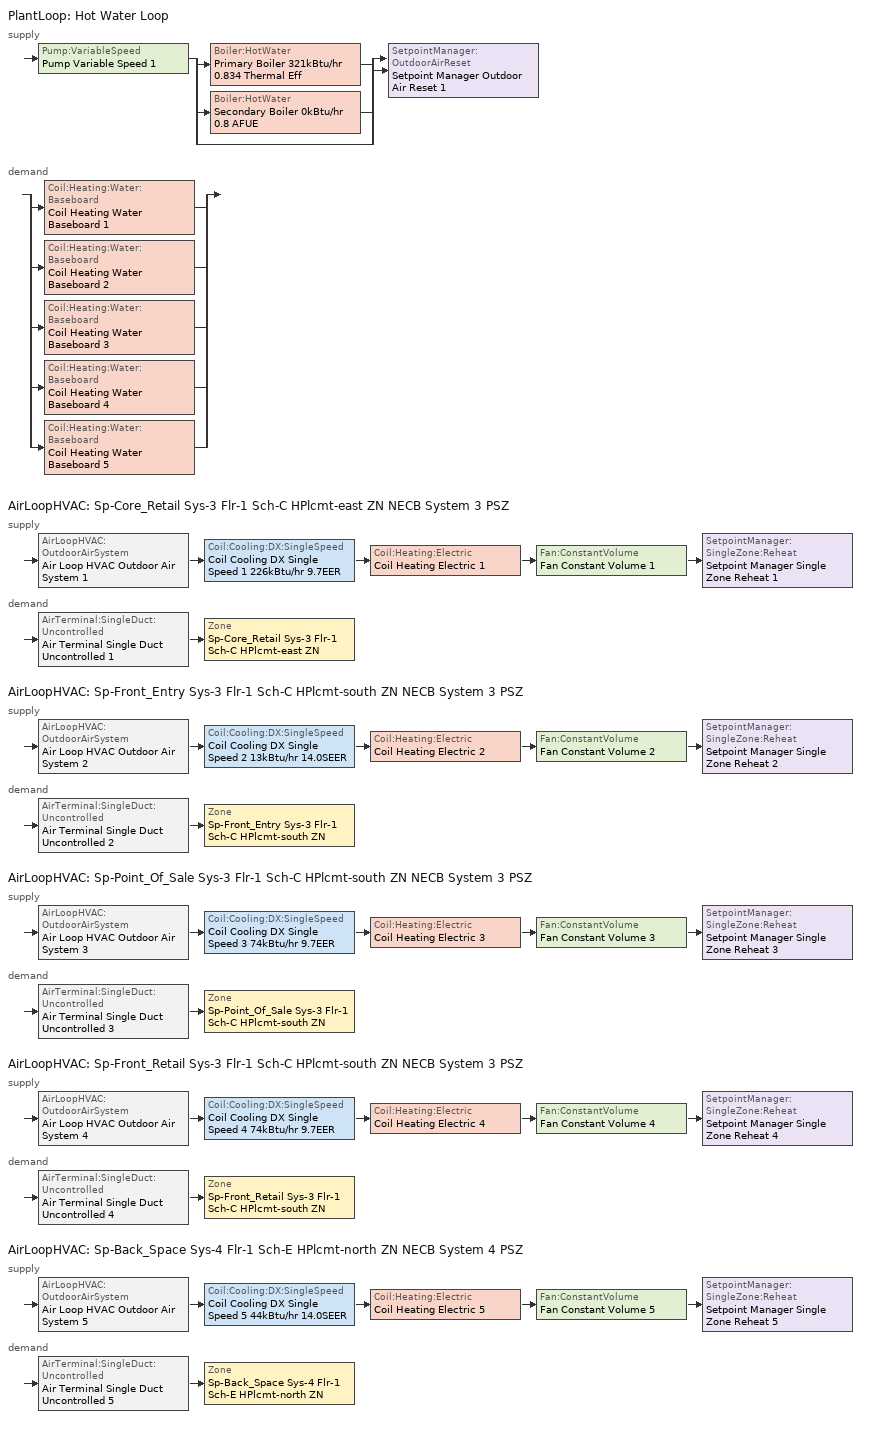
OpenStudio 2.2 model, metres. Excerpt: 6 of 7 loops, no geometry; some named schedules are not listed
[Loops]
PlantLoop 'Hot Water Loop'
 supply: Pump:VariableSpeed 'Pump Variable Speed 1' > split
  | Boiler:HotWater 'Primary Boiler 321kBtu/hr 0.834 Thermal Eff'
  | Boiler:HotWater 'Secondary Boiler 0kBtu/hr 0.8 AFUE'
  | bypass
  join > SetpointManager:OutdoorAirReset 'Setpoint Manager Outdoor Air Reset 1'
 demand: split
  | Coil:Heating:Water:Baseboard 'Coil Heating Water Baseboard 1'
  | Coil:Heating:Water:Baseboard 'Coil Heating Water Baseboard 2'
  | Coil:Heating:Water:Baseboard 'Coil Heating Water Baseboard 3'
  | Coil:Heating:Water:Baseboard 'Coil Heating Water Baseboard 4'
  | Coil:Heating:Water:Baseboard 'Coil Heating Water Baseboard 5'
AirLoopHVAC 'Sp-Core_Retail Sys-3 Flr-1 Sch-C HPlcmt-east ZN NECB System 3 PSZ'
 supply: AirLoopHVAC:OutdoorAirSystem 'Air Loop HVAC Outdoor Air System 1' > Coil:Cooling:DX:SingleSpeed 'Coil Cooling DX Single Speed 1 226kBtu/hr 9.7EER' > Coil:Heating:Electric 'Coil Heating Electric 1' > Fan:ConstantVolume 'Fan Constant Volume 1' > SetpointManager:SingleZone:Reheat 'Setpoint Manager Single Zone Reheat 1'
 demand: AirTerminal:SingleDuct:Uncontrolled 'Air Terminal Single Duct Uncontrolled 1' > Zone 'Sp-Core_Retail Sys-3 Flr-1 Sch-C HPlcmt-east ZN'
AirLoopHVAC 'Sp-Front_Entry Sys-3 Flr-1 Sch-C HPlcmt-south ZN NECB System 3 PSZ'
 supply: AirLoopHVAC:OutdoorAirSystem 'Air Loop HVAC Outdoor Air System 2' > Coil:Cooling:DX:SingleSpeed 'Coil Cooling DX Single Speed 2 13kBtu/hr 14.0SEER' > Coil:Heating:Electric 'Coil Heating Electric 2' > Fan:ConstantVolume 'Fan Constant Volume 2' > SetpointManager:SingleZone:Reheat 'Setpoint Manager Single Zone Reheat 2'
 demand: AirTerminal:SingleDuct:Uncontrolled 'Air Terminal Single Duct Uncontrolled 2' > Zone 'Sp-Front_Entry Sys-3 Flr-1 Sch-C HPlcmt-south ZN'
AirLoopHVAC 'Sp-Point_Of_Sale Sys-3 Flr-1 Sch-C HPlcmt-south ZN NECB System 3 PSZ'
 supply: AirLoopHVAC:OutdoorAirSystem 'Air Loop HVAC Outdoor Air System 3' > Coil:Cooling:DX:SingleSpeed 'Coil Cooling DX Single Speed 3 74kBtu/hr 9.7EER' > Coil:Heating:Electric 'Coil Heating Electric 3' > Fan:ConstantVolume 'Fan Constant Volume 3' > SetpointManager:SingleZone:Reheat 'Setpoint Manager Single Zone Reheat 3'
 demand: AirTerminal:SingleDuct:Uncontrolled 'Air Terminal Single Duct Uncontrolled 3' > Zone 'Sp-Point_Of_Sale Sys-3 Flr-1 Sch-C HPlcmt-south ZN'
AirLoopHVAC 'Sp-Front_Retail Sys-3 Flr-1 Sch-C HPlcmt-south ZN NECB System 3 PSZ'
 supply: AirLoopHVAC:OutdoorAirSystem 'Air Loop HVAC Outdoor Air System 4' > Coil:Cooling:DX:SingleSpeed 'Coil Cooling DX Single Speed 4 74kBtu/hr 9.7EER' > Coil:Heating:Electric 'Coil Heating Electric 4' > Fan:ConstantVolume 'Fan Constant Volume 4' > SetpointManager:SingleZone:Reheat 'Setpoint Manager Single Zone Reheat 4'
 demand: AirTerminal:SingleDuct:Uncontrolled 'Air Terminal Single Duct Uncontrolled 4' > Zone 'Sp-Front_Retail Sys-3 Flr-1 Sch-C HPlcmt-south ZN'
AirLoopHVAC 'Sp-Back_Space Sys-4 Flr-1 Sch-E HPlcmt-north ZN NECB System 4 PSZ'
 supply: AirLoopHVAC:OutdoorAirSystem 'Air Loop HVAC Outdoor Air System 5' > Coil:Cooling:DX:SingleSpeed 'Coil Cooling DX Single Speed 5 44kBtu/hr 14.0SEER' > Coil:Heating:Electric 'Coil Heating Electric 5' > Fan:ConstantVolume 'Fan Constant Volume 5' > SetpointManager:SingleZone:Reheat 'Setpoint Manager Single Zone Reheat 5'
 demand: AirTerminal:SingleDuct:Uncontrolled 'Air Terminal Single Duct Uncontrolled 5' > Zone 'Sp-Back_Space Sys-4 Flr-1 Sch-E HPlcmt-north ZN'
[Sizing:Zone] Zone Cooling Design Supply Air Temperature Input Method=SupplyAirTemperature; Zone Cooling Design Supply Air Temperature {C}=13; Zone Cooling Design Supply Air Temperature Difference {deltaC}=11.11; Zone Heating Design Supply Air Temperature Input Method=SupplyAirTemperature; Zone Heating Design Supply Air Temperature {C}=43; Zone Heating Design Supply Air Temperature Difference {deltaC}=11.11; Zone Cooling Design Supply Air Humidity Ratio {kg-H2O/kg-air}=0.0085; Zone Heating Design Supply Air Humidity Ratio {kg-H2O/kg-air}=0.008; Zone Heating Sizing Factor=1.3; Zone Cooling Sizing Factor=1.1; Cooling Design Air Flow Method=DesignDay; Heating Design Air Flow Method=DesignDay; Account for Dedicated Outdoor Air System=No; Dedicated Outdoor Air System Control Strategy=NeutralSupplyAir; Dedicated Outdoor Air Low Setpoint Temperature for Design {C}=autosize; Dedicated Outdoor Air High Setpoint Temperature for Design {C}=autosize
Sp-Core_Retail Sys-3 Flr-1 Sch-C HPlcmt-east ZN; Sp-Front_Entry Sys-3 Flr-1 Sch-C HPlcmt-south ZN; Sp-Point_Of_Sale Sys-3 Flr-1 Sch-C HPlcmt-south ZN; Sp-Front_Retail Sys-3 Flr-1 Sch-C HPlcmt-south ZN; Sp-Back_Space Sys-4 Flr-1 Sch-E HPlcmt-north ZN
[Zone equipment]
Sp-Core_Retail Sys-3 Flr-1 Sch-C HPlcmt-east ZN: Air Terminal Single Duct Uncontrolled 1, Zone HVAC Baseboard Convective Water 1
Sp-Front_Entry Sys-3 Flr-1 Sch-C HPlcmt-south ZN: Air Terminal Single Duct Uncontrolled 2, Zone HVAC Baseboard Convective Water 2
Sp-Point_Of_Sale Sys-3 Flr-1 Sch-C HPlcmt-south ZN: Air Terminal Single Duct Uncontrolled 3, Zone HVAC Baseboard Convective Water 3
Sp-Front_Retail Sys-3 Flr-1 Sch-C HPlcmt-south ZN: Air Terminal Single Duct Uncontrolled 4, Zone HVAC Baseboard Convective Water 4
Sp-Back_Space Sys-4 Flr-1 Sch-E HPlcmt-north ZN: Air Terminal Single Duct Uncontrolled 5, Zone HVAC Baseboard Convective Water 5
[PlantLoop]
Hot Water Loop: Fluid Type=Water; Glycol Concentration=0; Plant Loop Volume {m3}=Autocalculate; Load Distribution Scheme=Optimal
[Sizing:Plant]
Hot Water Loop: Loop Type=Heating; Design Loop Exit Temperature {C}=82; Loop Design Temperature Difference {deltaC}=16; Sizing Option=NonCoincident; Zone Timesteps in Averaging Window=1; Coincident Sizing Factor Mode=None
[Pump:VariableSpeed]
Pump Variable Speed 1: Motor Efficiency=0.855; Pump Control Type=Intermittent
[Boiler:HotWater] Fuel Type=FuelOil#1; Water Outlet Upper Temperature Limit {C}=99; Boiler Flow Mode=ConstantFlow; Parasitic Electric Load {W}=0; Sizing Factor=1
Name | Nominal Capacity {W} | Nominal Thermal Efficiency | Normalized Boiler Efficiency Curve
Primary Boiler 321kBtu/hr 0.834 Thermal Eff | 94062.4 | 0.834 | BOILER-EFFFPLR-NECB2011
Secondary Boiler 0kBtu/hr 0.8 AFUE | 0.001 | 0.8 | BOILER-EFFFPLR-NECB2011 1
[SetpointManager:OutdoorAirReset]
Setpoint Manager Outdoor Air Reset 1: Control Variable=Temperature; Setpoint at Outdoor Low Temperature {C}=82; Outdoor Low Temperature {C}=-16; Setpoint at Outdoor High Temperature {C}=60; Outdoor High Temperature {C}=0
[AirLoopHVAC] Design Supply Air Flow Rate {m3/s}=AutoSize
Name | Availability Schedule | Availability Manager
Sp-Core_Retail Sys-3 Flr-1 Sch-C HPlcmt-east ZN NECB System 3 PSZ | Sp-Core_Retail Sys-3 Flr-1 Sch-C HPlcmt-east ZN NECB System 3 PSZ Occ Sch | Availability Manager Night Cycle 2
Sp-Front_Entry Sys-3 Flr-1 Sch-C HPlcmt-south ZN NECB System 3 PSZ | Always On Discrete
Sp-Point_Of_Sale Sys-3 Flr-1 Sch-C HPlcmt-south ZN NECB System 3 PSZ | Sp-Point_Of_Sale Sys-3 Flr-1 Sch-C HPlcmt-south ZN NECB System 3 PSZ Occ Sch | Availability Manager Night Cycle 4
Sp-Front_Retail Sys-3 Flr-1 Sch-C HPlcmt-south ZN NECB System 3 PSZ | Sp-Front_Retail Sys-3 Flr-1 Sch-C HPlcmt-south ZN NECB System 3 PSZ Occ Sch | Availability Manager Night Cycle 3
Sp-Back_Space Sys-4 Flr-1 Sch-E HPlcmt-north ZN NECB System 4 PSZ | Sp-Back_Space Sys-4 Flr-1 Sch-E HPlcmt-north ZN NECB System 4 PSZ Occ Sch | Availability Manager Night Cycle 1
[Sizing:System] Type of Load to Size On=Sensible; Design Outdoor Air Flow Rate {m3/s}=Autosize; Minimum System Air Flow Ratio=1; Preheat Design Temperature {C}=7; Preheat Design Humidity Ratio {kg-H2O/kg-Air}=0.008; Precool Design Temperature {C}=13; Precool Design Humidity Ratio {kg-H2O/kg-Air}=0.008; Central Cooling Design Supply Air Temperature {C}=13; Central Heating Design Supply Air Temperature {C}=43; Sizing Option=NonCoincident; 100% Outdoor Air in Cooling=No; 100% Outdoor Air in Heating=No; Central Cooling Design Supply Air Humidity Ratio {kg-H2O/kg-Air}=0.0085; Central Heating Design Supply Air Humidity Ratio {kg-H2O/kg-Air}=0.008; Cooling Design Air Flow Method=DesignDay; Cooling Design Air Flow Rate {m3/s}=0; Heating Design Air Flow Method=DesignDay; Heating Design Air Flow Rate {m3/s}=0; System Outdoor Air Method=ZoneSum; Zone Maximum Outdoor Air Fraction=1; Cooling Supply Air Flow Rate Per Floor Area {m3/s-m2}=0.00996765; Cooling Fraction of Autosized Cooling Supply Air Flow Rate=1; Cooling Supply Air Flow Rate Per Unit Cooling Capacity {m3/s-W}=3.94755e-05; Heating Supply Air Flow Rate Per Floor Area {m3/s-m2}=0.00996765; Heating Fraction of Autosized Heating Supply Air Flow Rate=1; Heating Fraction of Autosized Cooling Supply Air Flow Rate=1; Heating Supply Air Flow Rate Per Unit Heating Capacity {m3/s-W}=3.15882e-05; Cooling Design Capacity Method=CoolingDesignCapacity; Cooling Design Capacity {W}=autosize; Cooling Design Capacity Per Floor Area {W/m2}=234.7; Fraction of Autosized Cooling Design Capacity=1; Heating Design Capacity Method=HeatingDesignCapacity; Heating Design Capacity {W}=autosize; Heating Design Capacity Per Floor Area {W/m2}=157; Fraction of Autosized Heating Design Capacity=1; Central Cooling Capacity Control Method=OnOff
Sp-Core_Retail Sys-3 Flr-1 Sch-C HPlcmt-east ZN NECB System 3 PSZ; Sp-Front_Entry Sys-3 Flr-1 Sch-C HPlcmt-south ZN NECB System 3 PSZ; Sp-Point_Of_Sale Sys-3 Flr-1 Sch-C HPlcmt-south ZN NECB System 3 PSZ; Sp-Front_Retail Sys-3 Flr-1 Sch-C HPlcmt-south ZN NECB System 3 PSZ; Sp-Back_Space Sys-4 Flr-1 Sch-E HPlcmt-north ZN NECB System 4 PSZ
[Fan:ConstantVolume] Availability Schedule=Always On Discrete; Fan Efficiency=0.39975; Pressure Rise {Pa}=640; Maximum Flow Rate {m3/s}=AutoSize; Motor Efficiency=0.615
Fan Constant Volume 1; Fan Constant Volume 2; Fan Constant Volume 3; Fan Constant Volume 4; Fan Constant Volume 5
[Coil:Heating:Electric] Availability Schedule=Always On Discrete
Coil Heating Electric 1; Coil Heating Electric 2; Coil Heating Electric 3; Coil Heating Electric 4; Coil Heating Electric 5
[Coil:Cooling:DX:SingleSpeed] Availability Schedule=Always On Discrete; Rated Total Cooling Capacity {W}=autosize; Rated Sensible Heat Ratio=autosize; Rated Air Flow Rate {m3/s}=autosize; Rated Evaporator Fan Power Per Volume Flow Rate {W/(m3/s)}=773.3; Condenser Type=AirCooled; Evaporative Condenser Effectiveness=0; Evaporative Condenser Air Flow Rate {m3/s}=Autosize; Evaporative Condenser Pump Rated Power Consumption {W}=Autosize; Crankcase Heater Capacity {W}=0; Maximum Outdoor Dry-Bulb Temperature for Crankcase Heater Operation {C}=0; Basin Heater Capacity {W/K}=0; Basin Heater Setpoint Temperature {C}=10
Name | Rated COP {W/W} | Total Cooling Capacity Function of Temperature Curve | Total Cooling Capacity Function of Flow Fraction Curve | Energy Input Ratio Function of Temperature Curve | Energy Input Ratio Function of Flow Fraction Curve | Part Load Fraction Correlation Curve
Coil Cooling DX Single Speed 1 226kBtu/hr 9.7EER | 3.45064 | DXCOOL-NECB2011-REF-CAPFT | DXCOOL-NECB2011-REF-CAPFFLOW | DXCOOL-NECB2011-REF-COOLEIRFT | DXCOOL-NECB2011-REF-COOLEIRFFLOW | DXCOOL-NECB2011-REF-COOLPLFFPLR
Coil Cooling DX Single Speed 2 13kBtu/hr 14.0SEER | 3.8248 | DXCOOL-NECB2011-REF-CAPFT 1 | DXCOOL-NECB2011-REF-CAPFFLOW 1 | DXCOOL-NECB2011-REF-COOLEIRFT 1 | DXCOOL-NECB2011-REF-COOLEIRFFLOW 1 | DXCOOL-NECB2011-REF-COOLPLFFPLR 1
Coil Cooling DX Single Speed 3 74kBtu/hr 9.7EER | 3.33502 | DXCOOL-NECB2011-REF-CAPFT 2 | DXCOOL-NECB2011-REF-CAPFFLOW 2 | DXCOOL-NECB2011-REF-COOLEIRFT 2 | DXCOOL-NECB2011-REF-COOLEIRFFLOW 2 | DXCOOL-NECB2011-REF-COOLPLFFPLR 2
Coil Cooling DX Single Speed 4 74kBtu/hr 9.7EER | 3.33511 | DXCOOL-NECB2011-REF-CAPFT 3 | DXCOOL-NECB2011-REF-CAPFFLOW 3 | DXCOOL-NECB2011-REF-COOLEIRFT 3 | DXCOOL-NECB2011-REF-COOLEIRFFLOW 3 | DXCOOL-NECB2011-REF-COOLPLFFPLR 3
Coil Cooling DX Single Speed 5 44kBtu/hr 14.0SEER | 3.8248 | DXCOOL-NECB2011-REF-CAPFT 4 | DXCOOL-NECB2011-REF-CAPFFLOW 4 | DXCOOL-NECB2011-REF-COOLEIRFT 4 | DXCOOL-NECB2011-REF-COOLEIRFFLOW 4 | DXCOOL-NECB2011-REF-COOLPLFFPLR 4
[Controller:OutdoorAir] Minimum Outdoor Air Flow Rate {m3/s}=0; Maximum Outdoor Air Flow Rate {m3/s}=Autosize; Economizer Control Action Type=ModulateFlow; Lockout Type=NoLockout; Minimum Limit Type=FixedMinimum; High Humidity Control=No; Heat Recovery Bypass Control Type=BypassWhenWithinEconomizerLimits
Name | Economizer Control Type | Minimum Outdoor Air Schedule | Controller Mechanical Ventilation | Economizer Maximum Limit Dry-Bulb Temperature {C} | Economizer Maximum Limit Enthalpy {J/kg} | Economizer Minimum Limit Dry-Bulb Temperature {C}
Controller Outdoor Air 1 | DifferentialEnthalpy | Sp-Core_Retail Sys-3 Flr-1 Sch-C HPlcmt-east ZN NECB System 3 PSZ Occ Sch | Controller Mechanical Ventilation 1
Controller Outdoor Air 2 | NoEconomizer | Always On Discrete | Controller Mechanical Ventilation 2 | 28 | 64000 | -100
Controller Outdoor Air 3 | DifferentialEnthalpy | Sp-Point_Of_Sale Sys-3 Flr-1 Sch-C HPlcmt-south ZN NECB System 3 PSZ Occ Sch | Controller Mechanical Ventilation 3
Controller Outdoor Air 4 | DifferentialEnthalpy | Sp-Front_Retail Sys-3 Flr-1 Sch-C HPlcmt-south ZN NECB System 3 PSZ Occ Sch | Controller Mechanical Ventilation 4
Controller Outdoor Air 5 | NoEconomizer | Sp-Back_Space Sys-4 Flr-1 Sch-E HPlcmt-north ZN NECB System 4 PSZ Occ Sch | Controller Mechanical Ventilation 5 | 28 | 64000 | -100
[Controller:MechanicalVentilation] Availability Schedule=Always On Discrete; System Outdoor Air Method=ZoneSum
Controller Mechanical Ventilation 1; Controller Mechanical Ventilation 2; Controller Mechanical Ventilation 3; Controller Mechanical Ventilation 4; Controller Mechanical Ventilation 5
[AirLoopHVAC:OutdoorAirSystem]
Name | Controller
Air Loop HVAC Outdoor Air System 1 | Controller Outdoor Air 1
Air Loop HVAC Outdoor Air System 2 | Controller Outdoor Air 2
Air Loop HVAC Outdoor Air System 3 | Controller Outdoor Air 3
Air Loop HVAC Outdoor Air System 4 | Controller Outdoor Air 4
Air Loop HVAC Outdoor Air System 5 | Controller Outdoor Air 5
[SetpointManager:SingleZone:Reheat] Minimum Supply Air Temperature {C}=13; Maximum Supply Air Temperature {C}=43
Name | Control Zone
Setpoint Manager Single Zone Reheat 1 | Sp-Core_Retail Sys-3 Flr-1 Sch-C HPlcmt-east ZN
Setpoint Manager Single Zone Reheat 2 | Sp-Front_Entry Sys-3 Flr-1 Sch-C HPlcmt-south ZN
Setpoint Manager Single Zone Reheat 3 | Sp-Point_Of_Sale Sys-3 Flr-1 Sch-C HPlcmt-south ZN
Setpoint Manager Single Zone Reheat 4 | Sp-Front_Retail Sys-3 Flr-1 Sch-C HPlcmt-south ZN
Setpoint Manager Single Zone Reheat 5 | Sp-Back_Space Sys-4 Flr-1 Sch-E HPlcmt-north ZN
[AirTerminal:SingleDuct:Uncontrolled] Availability Schedule=Always On Discrete; Maximum Air Flow Rate {m3/s}=AutoSize
Air Terminal Single Duct Uncontrolled 1; Air Terminal Single Duct Uncontrolled 2; Air Terminal Single Duct Uncontrolled 3; Air Terminal Single Duct Uncontrolled 4; Air Terminal Single Duct Uncontrolled 5
[Coil:Heating:Water:Baseboard] Heating Design Capacity Method=HeatingDesignCapacity; Heating Design Capacity {W}=autosize; Heating Design Capacity Per Floor Area {W/m2}=0; Fraction of Autosized Heating Design Capacity=0.8
Coil Heating Water Baseboard 1; Coil Heating Water Baseboard 2; Coil Heating Water Baseboard 3; Coil Heating Water Baseboard 4; Coil Heating Water Baseboard 5
[ZoneHVAC:Baseboard:Convective:Water] Availability Schedule=Always On Discrete
Name | Heating Coil
Zone HVAC Baseboard Convective Water 1 | Coil Heating Water Baseboard 1
Zone HVAC Baseboard Convective Water 2 | Coil Heating Water Baseboard 2
Zone HVAC Baseboard Convective Water 3 | Coil Heating Water Baseboard 3
Zone HVAC Baseboard Convective Water 4 | Coil Heating Water Baseboard 4
Zone HVAC Baseboard Convective Water 5 | Coil Heating Water Baseboard 5
[AvailabilityManager:NightCycle] Control Type=CycleOnAny; Thermostat Tolerance {deltaC}=1; Cycling Run Time {s}=3600
Availability Manager Night Cycle 1; Availability Manager Night Cycle 2; Availability Manager Night Cycle 3; Availability Manager Night Cycle 4
[Schedule:Ruleset]
Name | Default Day Schedule | Summer Design Day Schedule | Winter Design Day Schedule
Sp-Back_Space Sys-4 Flr-1 Sch-E HPlcmt-north ZN NECB System 4 PSZ Occ Sch | Sp-Back_Space Sys-4 Flr-1 Sch-E HPlcmt-north ZN NECB System 4 PSZ Occ Sch Default | Sp-Back_Space Sys-4 Flr-1 Sch-E HPlcmt-north ZN NECB System 4 PSZ Occ Sch Summer Design Day | Sp-Back_Space Sys-4 Flr-1 Sch-E HPlcmt-north ZN NECB System 4 PSZ Occ Sch Winter Design Day
Sp-Core_Retail Sys-3 Flr-1 Sch-C HPlcmt-east ZN NECB System 3 PSZ Occ Sch | Sp-Core_Retail Sys-3 Flr-1 Sch-C HPlcmt-east ZN NECB System 3 PSZ Occ Sch Default | Sp-Core_Retail Sys-3 Flr-1 Sch-C HPlcmt-east ZN NECB System 3 PSZ Occ Sch Summer Design Day | Sp-Core_Retail Sys-3 Flr-1 Sch-C HPlcmt-east ZN NECB System 3 PSZ Occ Sch Winter Design Day
Sp-Front_Retail Sys-3 Flr-1 Sch-C HPlcmt-south ZN NECB System 3 PSZ Occ Sch | Sp-Front_Retail Sys-3 Flr-1 Sch-C HPlcmt-south ZN NECB System 3 PSZ Occ Sch Default | Sp-Front_Retail Sys-3 Flr-1 Sch-C HPlcmt-south ZN NECB System 3 PSZ Occ Sch Summer Design Day | Sp-Front_Retail Sys-3 Flr-1 Sch-C HPlcmt-south ZN NECB System 3 PSZ Occ Sch Winter Design Day
Sp-Point_Of_Sale Sys-3 Flr-1 Sch-C HPlcmt-south ZN NECB System 3 PSZ Occ Sch | Sp-Point_Of_Sale Sys-3 Flr-1 Sch-C HPlcmt-south ZN NECB System 3 PSZ Occ Sch Default | Sp-Point_Of_Sale Sys-3 Flr-1 Sch-C HPlcmt-south ZN NECB System 3 PSZ Occ Sch Summer Design Day | Sp-Point_Of_Sale Sys-3 Flr-1 Sch-C HPlcmt-south ZN NECB System 3 PSZ Occ Sch Winter Design Day
[Schedule:Day]
Sp-Core_Retail Sys-3 Flr-1 Sch-C HPlcmt-east ZN NECB System 3 PSZ Occ Sch Default; Sp-Core_Retail Sys-3 Flr-1 Sch-C HPlcmt-east ZN NECB System 3 PSZ Occ Sch Winter Design Day; Sp-Core_Retail Sys-3 Flr-1 Sch-C HPlcmt-east ZN NECB System 3 PSZ Occ Sch Summer Design Day: 24, 0, 1
[Schedule:Rule] Schedule Ruleset=Sp-Core_Retail Sys-3 Flr-1 Sch-C HPlcmt-east ZN NECB System 3 PSZ Occ Sch; Date Specification Type=DateRange; Start Month=1; Start Day=1; End Month=12
Sp-Core_Retail Sys-3 Flr-1 Sch-C HPlcmt-east ZN NECB System 3 PSZ Occ Sch Monday Rule: Rule Order=6; Day Schedule=Sp-Core_Retail Sys-3 Flr-1 Sch-C HPlcmt-east ZN NECB System 3 PSZ Occ Sch Monday; Apply Monday=Yes; End Day=25
Sp-Core_Retail Sys-3 Flr-1 Sch-C HPlcmt-east ZN NECB System 3 PSZ Occ Sch Tuesday Rule: Rule Order=5; Day Schedule=Sp-Core_Retail Sys-3 Flr-1 Sch-C HPlcmt-east ZN NECB System 3 PSZ Occ Sch Tuesday; End Day=26; Apply Tuesday=Yes
Sp-Core_Retail Sys-3 Flr-1 Sch-C HPlcmt-east ZN NECB System 3 PSZ Occ Sch Wednesday Rule: Rule Order=4; Day Schedule=Sp-Core_Retail Sys-3 Flr-1 Sch-C HPlcmt-east ZN NECB System 3 PSZ Occ Sch Wednesday; End Day=27; Apply Wednesday=Yes
Sp-Core_Retail Sys-3 Flr-1 Sch-C HPlcmt-east ZN NECB System 3 PSZ Occ Sch Thursday Rule: Rule Order=3; Day Schedule=Sp-Core_Retail Sys-3 Flr-1 Sch-C HPlcmt-east ZN NECB System 3 PSZ Occ Sch Thursday; End Day=28; Apply Thursday=Yes
Sp-Core_Retail Sys-3 Flr-1 Sch-C HPlcmt-east ZN NECB System 3 PSZ Occ Sch Friday Rule: Rule Order=2; Day Schedule=Sp-Core_Retail Sys-3 Flr-1 Sch-C HPlcmt-east ZN NECB System 3 PSZ Occ Sch Friday; End Day=29; Apply Friday=Yes
Sp-Core_Retail Sys-3 Flr-1 Sch-C HPlcmt-east ZN NECB System 3 PSZ Occ Sch Saturday Rule: Rule Order=1; Day Schedule=Sp-Core_Retail Sys-3 Flr-1 Sch-C HPlcmt-east ZN NECB System 3 PSZ Occ Sch Saturday; End Day=30; Apply Saturday=Yes
Sp-Core_Retail Sys-3 Flr-1 Sch-C HPlcmt-east ZN NECB System 3 PSZ Occ Sch Sunday Rule: Rule Order=0; Day Schedule=Sp-Core_Retail Sys-3 Flr-1 Sch-C HPlcmt-east ZN NECB System 3 PSZ Occ Sch Sunday; End Day=31; Apply Sunday=Yes
[Schedule:Constant]
Always On Discrete: Value=1
[Curve:Biquadratic] Minimum Value of x=13; Maximum Value of x=24; Minimum Value of y=24; Maximum Value of y=46
Name | Coefficient1 Constant | Coefficient2 x | Coefficient3 x**2 | Coefficient4 y | Coefficient5 y**2 | Coefficient6 x*y
DXCOOL-NECB2011-REF-CAPFT; DXCOOL-NECB2011-REF-CAPFT 1; DXCOOL-NECB2011-REF-CAPFT 2; DXCOOL-NECB2011-REF-CAPFT 3; DXCOOL-NECB2011-REF-CAPFT 4 | 0.867905 | 0.0142459 | 0.00055436 | -0.0075575 | 3.3e-05 | -0.0001918
DXCOOL-NECB2011-REF-COOLEIRFT; DXCOOL-NECB2011-REF-COOLEIRFT 1; DXCOOL-NECB2011-REF-COOLEIRFT 2; DXCOOL-NECB2011-REF-COOLEIRFT 3; DXCOOL-NECB2011-REF-COOLEIRFT 4 | 0.116936 | 0.0284933 | -0.0004112 | 0.0214108 | 0.00016103 | -0.0006791
[Curve:Quadratic] Coefficient1 Constant=1; Coefficient2 x=0; Coefficient3 x**2=0; Minimum Value of x=0; Maximum Value of x=1
DXCOOL-NECB2011-REF-CAPFFLOW; DXCOOL-NECB2011-REF-COOLEIRFFLOW; DXCOOL-NECB2011-REF-CAPFFLOW 1; DXCOOL-NECB2011-REF-COOLEIRFFLOW 1; DXCOOL-NECB2011-REF-CAPFFLOW 2; DXCOOL-NECB2011-REF-COOLEIRFFLOW 2; DXCOOL-NECB2011-REF-CAPFFLOW 3; DXCOOL-NECB2011-REF-COOLEIRFFLOW 3; DXCOOL-NECB2011-REF-CAPFFLOW 4; DXCOOL-NECB2011-REF-COOLEIRFFLOW 4
[Curve:Cubic] Maximum Value of x=1
Name | Coefficient1 Constant | Coefficient2 x | Coefficient3 x**2 | Coefficient4 x**3 | Minimum Value of x
DXCOOL-NECB2011-REF-COOLPLFFPLR; DXCOOL-NECB2011-REF-COOLPLFFPLR 1; DXCOOL-NECB2011-REF-COOLPLFFPLR 2; DXCOOL-NECB2011-REF-COOLPLFFPLR 3; DXCOOL-NECB2011-REF-COOLPLFFPLR 4 | 0.0277 | 4.9151 | -8.184 | 4.2702 | 0.7
BOILER-EFFFPLR-NECB2011; BOILER-EFFFPLR-NECB2011 1 | 0.2901 | 2.6664 | -3.764 | 1.82 | 0
